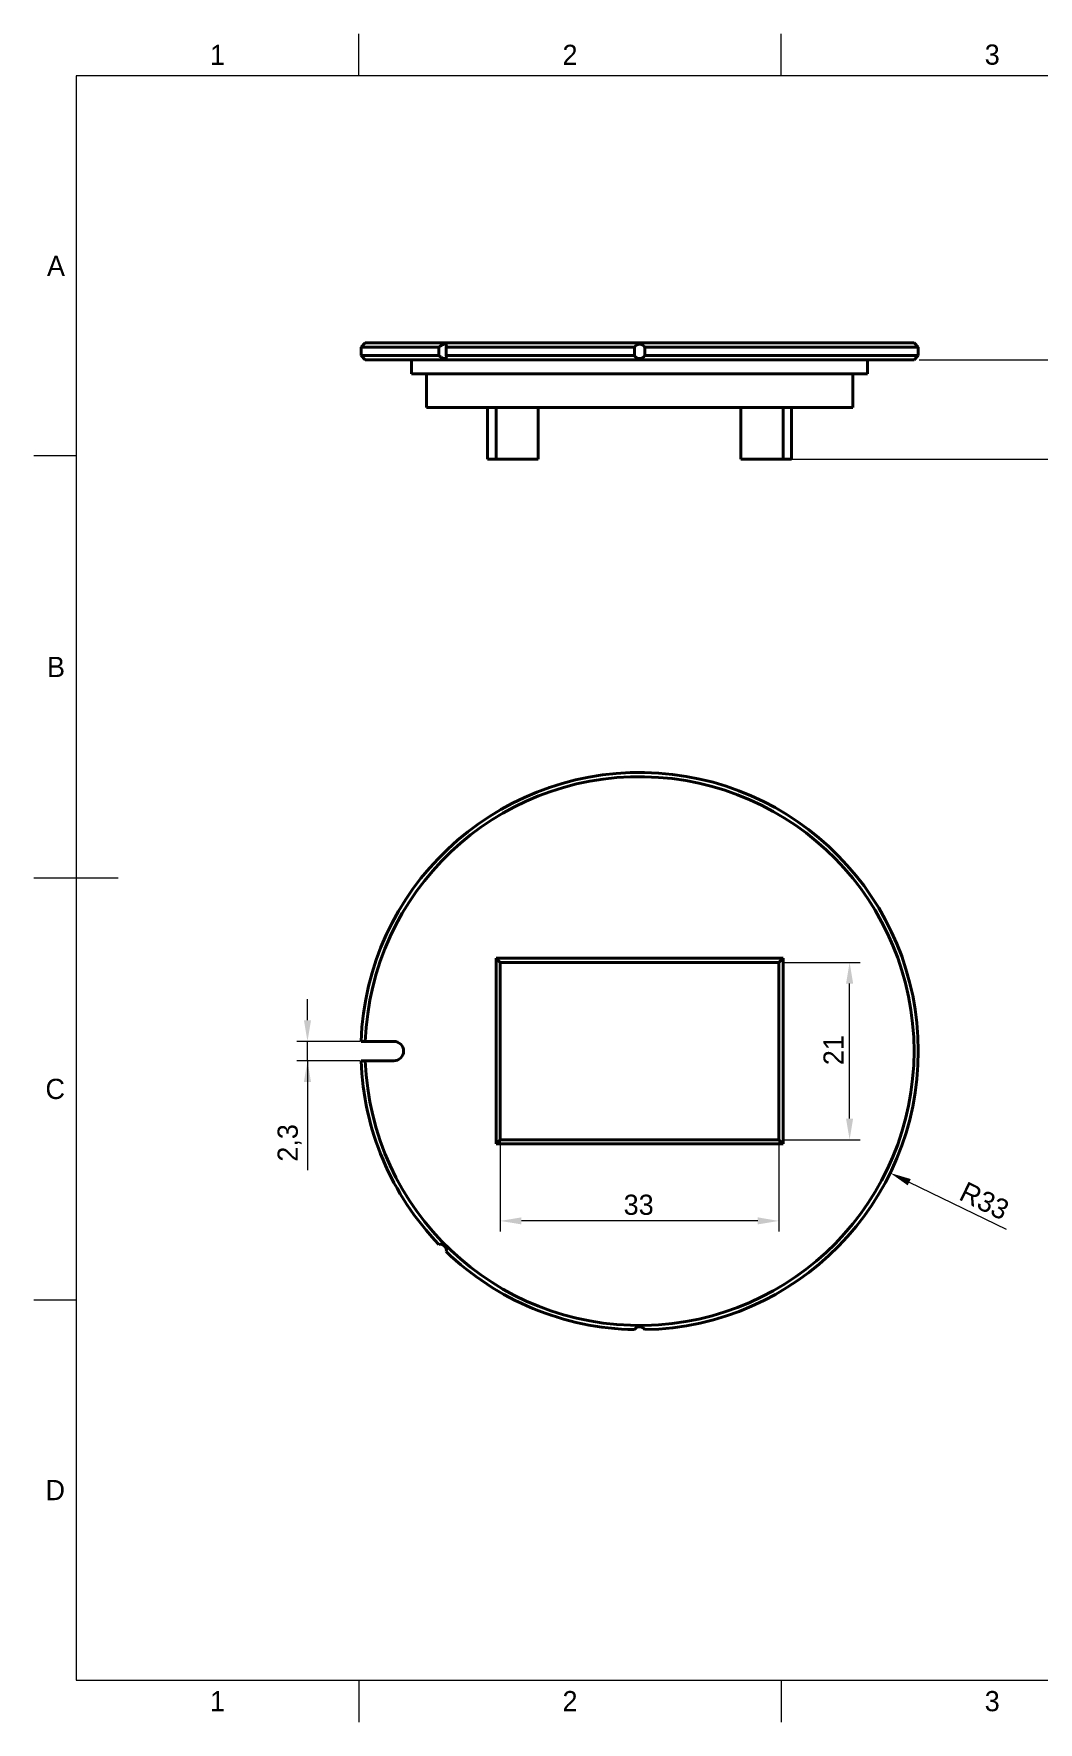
# Model space of a CAD drawing. Header units: millimetres. Extents: x 15 to 292, y 5 to 205.
# Drawn here: x 15 to 133.9, y 5 to 205 of the extents above; entities that cross this region are included whole.
import ezdxf

# ---------------------------------------------------------------- set-up
doc = ezdxf.new("R2010")
doc.units = ezdxf.units.MM
for name, color, linetype in [('Annotations', 7, 'Continuous'), ('Border', 7, 'Continuous'), ('Geometries', 7, 'Continuous')]:
    doc.layers.add(name, color=color, linetype=linetype)
doc.styles.add('Shapr0', font='txt', dxfattribs={"height": 2.3925})
doc.styles.add('Shapr2', font='txt', dxfattribs={"height": 2.3925})
doc.styles.add('Shapr4', font='txt', dxfattribs={"height": 2.3925})
doc.dimstyles.new('ISO-25', dxfattribs={"dimtxt": 2.5, "dimasz": 2.5, "dimexe": 1.25, "dimexo": 0.625, "dimtad": 1, "dimtxsty": 'Standard', "dimcen": 2.5, "dimadec": 0, "dimazin": 0, "dimtfac": 1, "dimtmove": 0, "dimatfit": 3, "dimfxl": 1, "dimarcsym": 0})

# ---------------------------------------------------------------- blocks, each defined once
blk = doc.blocks.new('*D2')
at = {"layer": 'Annotations', "color": 0, "linetype": 'Continuous', "lineweight": 15}
for p, q in [((70.24, 94.37), (70.24, 63.13)), ((103.24, 94.37), (103.24, 63.13)), ((100.74, 64.38), (72.74, 64.38))]:
    blk.add_line(p, q, dxfattribs=at)
at = {"layer": 'Annotations', "color": 0}
for points in [[(72.74, 64.8), (72.74, 63.97), (70.24, 64.38)], [(100.74, 63.97), (100.74, 64.8), (103.24, 64.38)]]:
    blk.add_solid(points, dxfattribs=at)
at = {"layer": 'Defpoints', "color": 0}
for p in [(70.24, 95), (103.24, 95), (70.24, 64.38)]:
    blk.add_point(p, dxfattribs=at)
at = {"layer": 'Annotations', "color": 0, "lineweight": 15, "insert": (86.63, 66.28), "char_height": 2.393, "attachment_point": 5, "style": 'Shapr4'}
blk.add_mtext('\\A1;33', dxfattribs=at)
blk = doc.blocks.new('*D3')
at = {"layer": 'Annotations', "color": 0, "linetype": 'Continuous', "lineweight": 15}
for p, q in [((103.86, 95), (112.86, 95)), ((111.61, 76.5), (111.61, 92.5)), ((103.86, 74), (112.86, 74))]:
    blk.add_line(p, q, dxfattribs=at)
at = {"layer": 'Annotations', "color": 0}
for points in [[(112.03, 92.5), (111.19, 92.5), (111.61, 95)], [(111.19, 76.5), (112.03, 76.5), (111.61, 74)]]:
    blk.add_solid(points, dxfattribs=at)
at = {"layer": 'Defpoints', "color": 0}
for p in [(103.24, 95), (111.61, 95), (103.24, 74)]:
    blk.add_point(p, dxfattribs=at)
at = {"layer": 'Annotations', "color": 0, "lineweight": 15, "insert": (109.71, 84.61), "char_height": 2.393, "attachment_point": 5, "rotation": 90, "style": 'Shapr4'}
blk.add_mtext('\\A1;21', dxfattribs=at)
blk = doc.blocks.new('*D4')
at = {"layer": 'Annotations', "color": 0, "linetype": 'Continuous', "lineweight": 15}
blk.add_line((118.66, 68.97), (130.14, 63.39), dxfattribs=at)
at = {"layer": 'Annotations', "color": 0}
blk.add_solid([(118.85, 69.34), (118.48, 68.6), (116.42, 70.06)], dxfattribs=at)
at = {"layer": 'Defpoints', "color": 0}
for p in [(86.74, 84.5), (116.42, 70.06)]:
    blk.add_point(p, dxfattribs=at)
at = {"layer": 'Annotations', "color": 0, "lineweight": 15, "insert": (127.57, 66.75), "char_height": 2.393, "attachment_point": 5, "rotation": 334.0629, "style": 'Shapr4'}
blk.add_mtext('\\A1;R33', dxfattribs=at)
blk = doc.blocks.new('*D5')
at = {"layer": 'Annotations', "color": 0, "linetype": 'Continuous', "lineweight": 15}
for p, q in [((47.41, 88.15), (47.41, 90.65)), ((53.64, 85.65), (46.16, 85.65)), ((47.41, 83.35), (47.41, 85.65)), ((53.64, 83.35), (46.16, 83.35)), ((47.41, 83.35), (47.41, 70.41)), ((47.41, 80.85), (47.41, 78.35))]:
    blk.add_line(p, q, dxfattribs=at)
at = {"layer": 'Annotations', "color": 0}
for points in [[(46.99, 88.15), (47.83, 88.15), (47.41, 85.65)], [(47.83, 80.85), (46.99, 80.85), (47.41, 83.35)]]:
    blk.add_solid(points, dxfattribs=at)
at = {"layer": 'Defpoints', "color": 0}
for p in [(47.41, 85.65), (54.26, 85.65), (54.26, 83.35)]:
    blk.add_point(p, dxfattribs=at)
at = {"layer": 'Annotations', "color": 0, "lineweight": 15, "insert": (45.29, 73.62), "char_height": 2.393, "attachment_point": 5, "rotation": 90, "style": 'Shapr4'}
blk.add_mtext('\\A1;2,3', dxfattribs=at)
blk = doc.blocks.new('*D11')
at = {"layer": 'Annotations', "color": 0, "linetype": 'Continuous', "lineweight": 15}
for p, q in [((119.86, 166.38), (147.62, 166.38)), ((146.37, 157.12), (146.37, 163.88)), ((104.36, 154.62), (147.62, 154.62))]:
    blk.add_line(p, q, dxfattribs=at)
at = {"layer": 'Annotations', "color": 0}
for points in [[(146.79, 163.88), (145.95, 163.88), (146.37, 166.38)], [(145.95, 157.12), (146.79, 157.12), (146.37, 154.62)]]:
    blk.add_solid(points, dxfattribs=at)
at = {"layer": 'Defpoints', "color": 0}
for p in [(119.24, 166.38), (146.37, 166.38), (103.74, 154.62)]:
    blk.add_point(p, dxfattribs=at)
at = {"layer": 'Annotations', "color": 0, "lineweight": 15, "insert": (144.25, 160.5), "char_height": 2.393, "attachment_point": 5, "rotation": 90, "style": 'Shapr2'}
blk.add_mtext('\\A1;11,75', dxfattribs=at)

msp = doc.modelspace()

# ---------------------------------------------------------------- linework, layer by layer
at = {"layer": 'Border', "linetype": 'Continuous', "lineweight": 15}
for p, q in [((53.5, 200), (53.5, 205)), ((103.5, 200), (103.5, 205)), ((287, 200), (20, 200)), ((20, 200), (20, 10)), ((20, 155), (15, 155)), ((25, 105), (15, 105)), ((20, 55), (15, 55)), ((20, 10), (287, 10)), ((53.5, 10), (53.5, 5)), ((103.5, 10), (103.5, 5))]:
    msp.add_line(p, q, dxfattribs=at)
at = {"layer": 'Geometries', "linetype": 'Continuous', "lineweight": 40}
for p, q in [((53.76, 167.875), (54.26, 168.375)), ((54.26, 168.375), (119.24, 168.375)), ((119.74, 167.875), (119.24, 168.375)), ((53.76, 167.875), (53.76, 166.875)), ((62.983, 167.875), (53.76, 167.875)), ((54.26, 166.375), (53.76, 166.875)), ((53.76, 166.875), (62.983, 166.875)), ((59.74, 166.375), (54.26, 166.375)), ((59.74, 164.725), (59.74, 166.375)), ((113.74, 166.375), (59.74, 166.375)), ((62.983, 167.875), (62.983, 166.875)), ((63.836, 167.875), (63.836, 166.875)), ((86.137, 167.875), (63.836, 167.875)), ((63.836, 166.875), (86.137, 166.875)), ((86.137, 167.875), (86.137, 166.875)), ((87.343, 167.875), (87.343, 166.875)), ((119.74, 167.875), (87.343, 167.875)), ((87.343, 166.875), (119.74, 166.875)), ((113.74, 164.725), (113.74, 166.375)), ((119.24, 166.375), (113.74, 166.375)), ((119.24, 166.375), (119.74, 166.875)), ((119.74, 166.875), (119.74, 167.875)), ((61.49, 164.725), (59.74, 164.725)), ((61.49, 164.725), (61.49, 160.725)), ((111.99, 164.725), (61.49, 164.725)), ((111.99, 164.725), (111.99, 160.725)), ((113.74, 164.725), (111.99, 164.725)), ((68.74, 160.725), (61.49, 160.725)), ((69.74, 160.725), (68.74, 160.725)), ((68.74, 154.625), (68.74, 160.725)), ((69.74, 160.725), (69.74, 154.625)), ((74.74, 160.725), (69.74, 160.725)), ((74.74, 154.625), (74.74, 160.725)), ((98.74, 160.725), (74.74, 160.725)), ((98.74, 154.625), (98.74, 160.725)), ((103.74, 160.725), (98.74, 160.725)), ((103.74, 154.625), (103.74, 160.725)), ((104.74, 160.725), (103.74, 160.725)), ((104.74, 160.725), (104.74, 154.625)), ((111.99, 160.725), (104.74, 160.725)), ((69.74, 154.625), (68.74, 154.625)), ((74.74, 154.625), (69.74, 154.625)), ((103.74, 154.625), (98.74, 154.625)), ((104.74, 154.625), (103.74, 154.625)), ((69.74, 95.497), (70.24, 94.997)), ((69.74, 95.497), (103.74, 95.497)), ((69.74, 73.497), (69.74, 95.497)), ((70.24, 94.997), (70.24, 73.997)), ((103.24, 94.997), (70.24, 94.997)), ((103.74, 95.497), (103.24, 94.997)), ((103.24, 73.997), (103.24, 94.997)), ((103.74, 95.497), (103.74, 73.497)), ((54.26, 85.647), (53.76, 85.647)), ((57.64, 85.647), (54.26, 85.647)), ((53.76, 83.347), (54.26, 83.347)), ((54.26, 83.347), (57.64, 83.347)), ((70.24, 73.997), (69.74, 73.497)), ((103.74, 73.497), (69.74, 73.497)), ((70.24, 73.997), (103.24, 73.997)), ((103.24, 73.997), (103.74, 73.497))]:
    msp.add_line(p, q, dxfattribs=at)
at = {"layer": 'Geometries', "linetype": 'Continuous', "lineweight": 40, "flags": 128}
for points in [[(63.858, 168.016), (63.858, 168.021), (63.857, 168.035), (63.856, 168.049), (63.855, 168.062), (63.852, 168.075), (63.849, 168.088), (63.846, 168.099), (63.843, 168.109), (63.839, 168.119), (63.834, 168.129), (63.829, 168.138), (63.824, 168.147), (63.818, 168.156), (63.811, 168.164), (63.803, 168.172), (63.795, 168.179), (63.788, 168.185), (63.781, 168.191), (63.773, 168.196), (63.765, 168.2), (63.756, 168.205), (63.747, 168.209), (63.737, 168.212), (63.727, 168.216), (63.716, 168.218), (63.705, 168.221), (63.694, 168.222), (63.683, 168.224), (63.671, 168.225), (63.659, 168.225), (63.646, 168.225), (63.633, 168.224), (63.619, 168.223), (63.606, 168.222), (63.592, 168.22), (63.577, 168.218), (63.564, 168.215), (63.551, 168.212), (63.537, 168.209), (63.524, 168.205), (63.51, 168.201), (63.496, 168.197), (63.482, 168.192), (63.468, 168.187), (63.453, 168.182), (63.439, 168.176), (63.423, 168.169), (63.407, 168.162), (63.391, 168.155), (63.375, 168.147), (63.359, 168.14), (63.343, 168.131), (63.327, 168.123), (63.311, 168.114), (63.294, 168.105), (63.278, 168.095), (63.261, 168.085), (63.245, 168.075), (63.228, 168.064), (63.211, 168.053), (63.194, 168.041), (63.177, 168.03), (63.16, 168.018), (63.14, 168.003), (63.119, 167.988), (63.099, 167.972), (63.079, 167.956), (63.058, 167.94), (63.038, 167.922), (63.017, 167.905), (62.997, 167.888), (62.983, 167.875)], [(63.836, 167.875), (63.84, 167.89), (63.844, 167.905), (63.847, 167.92), (63.85, 167.935), (63.853, 167.95), (63.855, 167.964), (63.856, 167.979), (63.857, 167.993), (63.858, 168.007), (63.858, 168.016)], [(87.343, 167.875), (87.334, 167.89), (87.324, 167.905), (87.314, 167.92), (87.304, 167.935), (87.293, 167.95), (87.281, 167.964), (87.269, 167.979), (87.257, 167.993), (87.244, 168.007), (87.231, 168.021), (87.216, 168.035), (87.201, 168.049), (87.185, 168.062), (87.169, 168.075), (87.152, 168.088), (87.137, 168.099), (87.122, 168.109), (87.107, 168.119), (87.091, 168.129), (87.075, 168.138), (87.058, 168.147), (87.041, 168.156), (87.023, 168.164), (87.005, 168.172), (86.986, 168.179), (86.97, 168.185), (86.955, 168.191), (86.938, 168.196), (86.922, 168.2), (86.906, 168.205), (86.888, 168.209), (86.871, 168.212), (86.854, 168.216), (86.836, 168.218), (86.818, 168.221), (86.801, 168.222), (86.783, 168.224), (86.766, 168.225), (86.748, 168.225), (86.73, 168.225), (86.712, 168.224), (86.694, 168.223), (86.676, 168.222), (86.658, 168.22), (86.64, 168.218), (86.624, 168.215), (86.608, 168.212), (86.592, 168.209), (86.577, 168.205), (86.561, 168.201), (86.546, 168.197), (86.53, 168.192), (86.515, 168.187), (86.5, 168.182), (86.485, 168.176), (86.469, 168.169), (86.453, 168.162), (86.438, 168.155), (86.423, 168.147), (86.408, 168.14), (86.393, 168.131), (86.379, 168.123), (86.365, 168.114), (86.351, 168.105), (86.337, 168.095), (86.324, 168.085), (86.31, 168.075), (86.297, 168.064), (86.284, 168.053), (86.271, 168.041), (86.259, 168.03), (86.247, 168.018), (86.232, 168.003), (86.218, 167.988), (86.205, 167.972), (86.192, 167.956), (86.179, 167.94), (86.167, 167.922), (86.156, 167.905), (86.145, 167.888), (86.137, 167.875)], [(62.983, 166.875), (63, 166.86), (63.018, 166.845), (63.035, 166.83), (63.053, 166.815), (63.071, 166.8), (63.089, 166.786), (63.108, 166.771), (63.126, 166.757), (63.145, 166.743), (63.164, 166.729), (63.184, 166.715), (63.205, 166.701), (63.225, 166.688), (63.246, 166.675), (63.267, 166.662), (63.284, 166.651), (63.302, 166.641), (63.32, 166.631), (63.338, 166.621), (63.356, 166.612), (63.374, 166.603), (63.392, 166.594), (63.411, 166.586), (63.429, 166.578), (63.447, 166.571), (63.462, 166.565), (63.477, 166.559), (63.492, 166.554), (63.507, 166.55), (63.522, 166.545), (63.537, 166.541), (63.551, 166.538), (63.566, 166.534), (63.58, 166.532), (63.595, 166.529), (63.608, 166.528), (63.621, 166.526), (63.634, 166.525), (63.647, 166.525), (63.66, 166.525), (63.672, 166.526), (63.684, 166.527), (63.696, 166.528), (63.708, 166.53), (63.719, 166.532), (63.728, 166.535), (63.737, 166.538), (63.746, 166.541), (63.755, 166.545), (63.763, 166.549), (63.771, 166.553), (63.779, 166.558), (63.786, 166.563), (63.793, 166.568), (63.799, 166.574), (63.806, 166.581), (63.812, 166.588), (63.818, 166.595), (63.824, 166.603), (63.828, 166.61), (63.833, 166.619), (63.837, 166.627), (63.841, 166.636), (63.845, 166.645), (63.848, 166.655), (63.85, 166.665), (63.853, 166.675), (63.855, 166.687), (63.856, 166.699), (63.857, 166.711), (63.858, 166.723), (63.858, 166.734)], [(63.858, 166.734), (63.858, 166.736), (63.858, 166.752), (63.856, 166.768), (63.855, 166.785), (63.852, 166.801), (63.849, 166.819), (63.845, 166.838), (63.841, 166.856), (63.836, 166.875)], [(86.137, 166.875), (86.146, 166.86), (86.156, 166.845), (86.166, 166.83), (86.176, 166.815), (86.187, 166.8), (86.199, 166.786), (86.211, 166.771), (86.223, 166.757), (86.236, 166.743), (86.249, 166.729), (86.264, 166.715), (86.279, 166.701), (86.295, 166.688), (86.311, 166.675), (86.328, 166.662), (86.343, 166.651), (86.358, 166.641), (86.373, 166.631), (86.389, 166.621), (86.405, 166.612), (86.422, 166.603), (86.439, 166.594), (86.457, 166.586), (86.475, 166.578), (86.494, 166.571), (86.51, 166.565), (86.525, 166.559), (86.541, 166.554), (86.558, 166.55), (86.574, 166.545), (86.591, 166.541), (86.609, 166.538), (86.626, 166.534), (86.644, 166.532), (86.662, 166.529), (86.679, 166.528), (86.697, 166.526), (86.714, 166.525), (86.732, 166.525), (86.75, 166.525), (86.768, 166.526), (86.786, 166.527), (86.804, 166.528), (86.822, 166.53), (86.84, 166.532), (86.856, 166.535), (86.872, 166.538), (86.888, 166.541), (86.903, 166.545), (86.919, 166.549), (86.934, 166.553), (86.95, 166.558), (86.965, 166.563), (86.98, 166.568), (86.995, 166.574), (87.011, 166.581), (87.027, 166.588), (87.042, 166.595), (87.057, 166.603), (87.072, 166.61), (87.087, 166.619), (87.101, 166.627), (87.115, 166.636), (87.129, 166.645), (87.143, 166.655), (87.156, 166.665), (87.17, 166.675), (87.184, 166.687), (87.198, 166.699), (87.211, 166.711), (87.224, 166.723), (87.237, 166.736), (87.252, 166.752), (87.267, 166.768), (87.28, 166.785), (87.294, 166.801), (87.307, 166.819), (87.32, 166.838), (87.332, 166.856), (87.343, 166.875)]]:
    msp.add_lwpolyline(points, dxfattribs=at)
at = {"layer": 'Geometries', "linetype": 'Continuous', "lineweight": 40}
for centre, radius, start, end in [((86.74, 84.497), 33, 271.04701, 178.00292), ((86.74, 84.497), 32.5, 182.02781, 177.97219), ((57.64, 84.497), 1.15, 270, 90), ((86.74, 84.497), 33, 181.99708, 223.95299), ((63.158, 60.915), 0.7, 345.52243, 104.47757), ((86.74, 84.497), 33, 226.04701, 268.95299), ((86.74, 51.147), 0.7, 30.52243, 149.47757)]:
    msp.add_arc(centre, radius, start, end, dxfattribs=at)

# ---------------------------------------------------------------- texts
at = {"layer": 'Border', "linetype": 'Continuous', "lineweight": 15, "char_height": 2.393, "width": 2.3925, "style": 'Shapr0'}
for s, insert, attachment_point in [('1', (36.75, 201.304), 8), ('2', (78.5, 201.304), 8), ('3', (128.5, 201.304), 8), ('A', (18.696, 177.5), 6), ('B', (18.696, 130), 6), ('C', (18.696, 80), 6), ('D', (18.696, 32.5), 6), ('1', (36.75, 8.696), 2), ('2', (78.5, 8.696), 2), ('3', (128.5, 8.696), 2)]:
    msp.add_mtext(s, dxfattribs=dict(at, insert=insert, attachment_point=attachment_point))

# ---------------------------------------------------------------- dimensions: what is measured, and where the dimension line sits
at = {"layer": 'Annotations', "linetype": 'Continuous', "lineweight": 15}
for base, p1, p2, angle, override, picture, middle in [((146.369, 166.375), (103.74, 154.625), (119.24, 166.375), 270, {"dimscale": 1, "dimgap": 0.7, "dimdec": 2, "dimlfac": 1, "dimrnd": 0.01, "dimzin": 8, "dimdsep": 44, "dimtxsty": 'Shapr2', "dimse1": 0, "dimse2": 0, "dimadec": 2, "dimtol": 0, "dimlim": 0, "dimtp": 0, "dimtm": 0, "dimtfac": 0.6, "dimtdec": 8, "dimfrac": 2, "dimtolj": 1, "dimlwd": 15, "dimlwe": 15}, '*D11', (146.369, 160.5)), ((111.608, 94.997), (103.24, 73.997), (103.24, 94.997), 90, {"dimscale": 1, "dimgap": 0.7, "dimdec": 2, "dimlfac": 1, "dimrnd": 0.01, "dimzin": 8, "dimdsep": 44, "dimtxsty": 'Shapr4', "dimse1": 0, "dimse2": 0, "dimadec": 2, "dimtol": 0, "dimlim": 0, "dimtp": 0, "dimtm": 0, "dimtfac": 0.6, "dimtdec": 8, "dimfrac": 2, "dimtolj": 1, "dimlwd": 15, "dimlwe": 15}, '*D3', (111.608, 84.608)), ((47.41, 85.647), (54.26, 83.347), (54.26, 85.647), 90, {"dimscale": 1, "dimgap": 0.7, "dimdec": 2, "dimlfac": 1, "dimrnd": 0.01, "dimzin": 8, "dimdsep": 44, "dimtxsty": 'Shapr4', "dimse1": 0, "dimse2": 0, "dimadec": 2, "dimtol": 0, "dimlim": 0, "dimtp": 0, "dimtm": 0, "dimtfac": 0.6, "dimtdec": 8, "dimfrac": 2, "dimtolj": 1, "dimlwd": 15, "dimlwe": 15}, '*D5', (47.41, 73.619))]:
    dim = msp.add_linear_dim(base=base, p1=p1, p2=p2, angle=angle, dimstyle='ISO-25', override=override, dxfattribs=at)
    dim.commit()
    dim.dimension.update_dxf_attribs({"geometry": picture, "text_midpoint": middle, "dimtype": 160})
dim = msp.add_linear_dim(base=(70.24, 64.382), p1=(103.24, 94.997), p2=(70.24, 94.997), dimstyle='ISO-25', override={"dimscale": 1, "dimgap": 0.7, "dimdec": 2, "dimlfac": 1, "dimrnd": 0.01, "dimzin": 8, "dimdsep": 44, "dimtxsty": 'Shapr4', "dimse1": 0, "dimse2": 0, "dimadec": 2, "dimtol": 0, "dimlim": 0, "dimtp": 0, "dimtm": 0, "dimtfac": 0.6, "dimtdec": 8, "dimfrac": 2, "dimtolj": 1, "dimlwd": 15, "dimlwe": 15}, dxfattribs=at)
dim.commit()
dim.dimension.update_dxf_attribs({"geometry": '*D2', "text_midpoint": (86.634, 64.382), "dimtype": 160})
dim = msp.add_radius_dim(center=(86.74, 84.497), mpoint=(116.416, 70.064), dimstyle='ISO-25', override={"dimscale": 1, "dimgap": 0.7, "dimdec": 2, "dimlfac": 1, "dimrnd": 0.01, "dimzin": 8, "dimdsep": 44, "dimtxsty": 'Shapr4', "dimcen": 0, "dimadec": 2, "dimtol": 0, "dimlim": 0, "dimtp": 0, "dimtm": 0, "dimtfac": 0.6, "dimtdec": 8, "dimtofl": 0, "dimfrac": 2, "dimtolj": 1, "dimlwd": 15, "dimlwe": 15}, dxfattribs=at)
dim.commit()
dim.dimension.update_dxf_attribs({"geometry": '*D4', "text_midpoint": (126.741, 65.042), "dimtype": 164})

doc.saveas('drawing.dxf')
